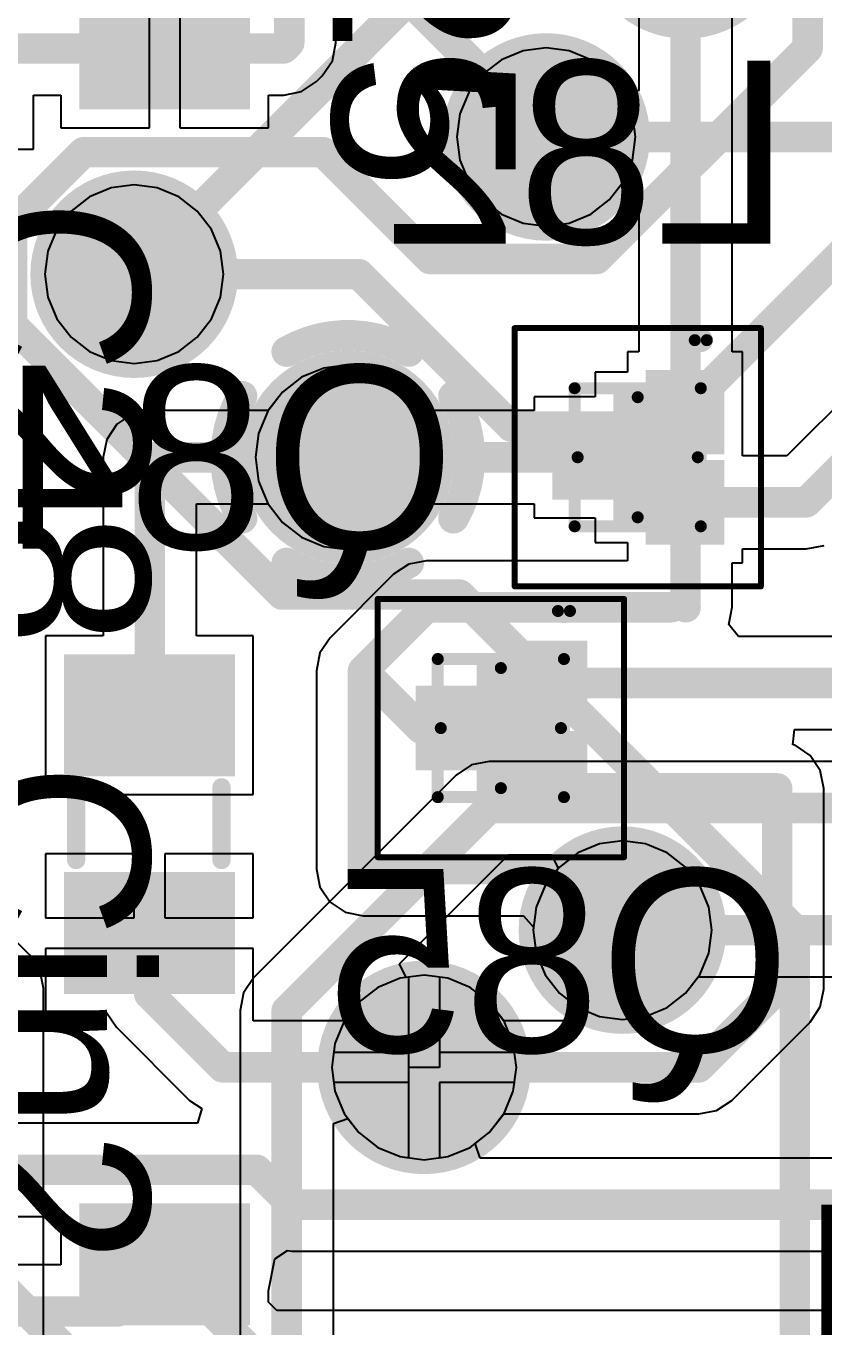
# Model space of a CAD drawing. Header units: millimetres. Extents: x 50.7 to 141.9, y 26.7 to 123.6.
# Drawn here: x 66.41 to 73.05, y 57.53 to 68.36 of the extents above; entities that cross this region are included whole.
import ezdxf

# ---------------------------------------------------------------- set-up
doc = ezdxf.new("R2010")
doc.units = ezdxf.units.MM
for name, color, linetype in [('BottomLayer', 5, 'Continuous'), ('BottomOverlay', 54, 'Continuous'), ('BottomPaste', 16, 'Continuous'), ('BottomSolder', 6, 'Continuous'), ('InternalPlane1', 76, 'Continuous'), ('InternalPlane3', 216, 'Continuous'), ('Mechanical13', 56, 'Continuous'), ('Mechanical15', 56, 'Continuous'), ('MidLayer1', 16, 'Continuous'), ('MidLayer2', 76, 'Continuous'), ('MidLayer3', 90, 'Continuous'), ('MidLayer4', 156, 'Continuous'), ('MultiLayer', 9, 'Continuous'), ('TopLayer', 1, 'Continuous'), ('TopOverlay', 2, 'Continuous'), ('TopPaste', 8, 'Continuous'), ('TopSolder', 216, 'Continuous')]:
    doc.layers.add(name, color=color, linetype=linetype)

msp = doc.modelspace()

# ---------------------------------------------------------------- linework, layer by layer
at = {"layer": 'BottomLayer'}
for p, q in [((71.511, 68.489), (71.511, 67.825)), ((72.287, 65.649), (72.287, 68.489)), ((70.547, 68.155), (70.368, 68.08)), ((70.739, 68.18), (70.547, 68.155)), ((70.931, 68.155), (70.739, 68.18)), ((71.11, 68.08), (70.931, 68.155)), ((70.368, 68.08), (70.214, 67.962)), ((71.264, 67.962), (71.11, 68.08)), ((70.214, 67.962), (70.096, 67.808)), ((71.382, 67.808), (71.264, 67.962)), ((70.096, 67.808), (70.021, 67.629)), ((71.386, 67.8), (71.382, 67.808)), ((71.511, 67.825), (71.386, 67.8)), ((70.021, 67.629), (69.996, 67.437)), ((69.996, 67.437), (70.021, 67.245)), ((70.021, 67.245), (70.096, 67.066)), ((70.096, 67.066), (70.214, 66.912)), ((71.264, 66.912), (71.382, 67.066)), ((71.382, 67.066), (71.386, 67.074)), ((71.386, 67.074), (71.511, 67.049)), ((67.118, 67.012), (66.939, 66.937)), ((67.31, 67.037), (67.118, 67.012)), ((67.502, 67.012), (67.31, 67.037)), ((67.681, 66.937), (67.502, 67.012)), ((71.511, 67.049), (71.511, 65.649)), ((66.939, 66.937), (66.785, 66.819)), ((67.835, 66.819), (67.681, 66.937)), ((70.214, 66.912), (70.368, 66.794)), ((71.11, 66.794), (71.264, 66.912)), ((66.785, 66.819), (66.667, 66.665)), ((67.953, 66.665), (67.835, 66.819)), ((70.368, 66.794), (70.547, 66.719)), ((70.931, 66.719), (71.11, 66.794)), ((66.667, 66.665), (66.592, 66.486)), ((68.028, 66.486), (67.953, 66.665)), ((70.547, 66.719), (70.739, 66.694)), ((70.739, 66.694), (70.931, 66.719)), ((66.592, 66.486), (66.567, 66.294)), ((68.053, 66.294), (68.028, 66.486)), ((66.567, 66.294), (66.592, 66.102)), ((68.028, 66.102), (68.053, 66.294)), ((66.592, 66.102), (66.667, 65.923)), ((67.953, 65.923), (68.028, 66.102)), ((66.667, 65.923), (66.785, 65.769)), ((67.835, 65.769), (67.953, 65.923)), ((66.785, 65.769), (66.939, 65.651)), ((67.681, 65.651), (67.835, 65.769)), ((66.939, 65.651), (67.118, 65.576)), ((67.502, 65.576), (67.681, 65.651)), ((71.511, 65.649), (71.416, 65.649)), ((71.416, 65.649), (71.416, 65.479)), ((72.374, 65.649), (72.287, 65.649)), ((72.374, 64.783), (72.374, 65.649)), ((67.118, 65.576), (67.31, 65.551)), ((67.31, 65.551), (67.502, 65.576)), ((69.088, 65.539), (68.889, 65.512)), ((69.287, 65.512), (69.088, 65.539)), ((68.704, 65.436), (68.545, 65.313)), ((68.889, 65.512), (68.704, 65.436)), ((69.472, 65.436), (69.287, 65.512)), ((69.631, 65.313), (69.472, 65.436)), ((71.416, 65.479), (71.147, 65.479)), ((71.147, 65.479), (71.147, 65.274)), ((73.492, 65.532), (72.743, 64.783)), ((68.545, 65.313), (68.426, 65.158)), ((69.75, 65.158), (69.631, 65.313)), ((71.147, 65.274), (70.639, 65.274)), ((70.639, 65.274), (70.639, 65.158)), ((67.292, 65.129), (67.166, 65.045)), ((67.441, 65.158), (67.292, 65.129)), ((68.426, 65.158), (67.441, 65.158)), ((70.639, 65.158), (69.75, 65.158)), ((67.166, 65.045), (67.082, 64.919)), ((67.082, 64.919), (67.053, 64.77)), ((72.743, 64.783), (72.374, 64.783)), ((67.053, 64.77), (67.053, 63.282)), ((67.829, 63.282), (67.829, 64.382)), ((67.829, 64.382), (68.426, 64.382)), ((68.426, 64.382), (68.545, 64.227)), ((69.631, 64.227), (69.75, 64.382)), ((69.75, 64.382), (70.639, 64.382)), ((70.639, 64.382), (70.639, 64.266)), ((70.639, 64.266), (71.147, 64.266)), ((71.147, 64.266), (71.147, 64.061)), ((68.545, 64.227), (68.704, 64.104)), ((69.472, 64.104), (69.631, 64.227)), ((68.704, 64.104), (68.889, 64.028)), ((68.889, 64.028), (69.088, 64.001)), ((69.088, 64.001), (69.287, 64.028)), ((69.287, 64.028), (69.472, 64.104)), ((71.147, 64.061), (71.416, 64.061)), ((71.416, 64.061), (71.416, 63.909)), ((72.904, 64.007), (73.053, 64.036)), ((69.744, 63.909), (69.595, 63.88)), ((71.416, 63.909), (69.744, 63.909)), ((72.374, 63.891), (72.374, 64.007)), ((72.374, 64.007), (72.904, 64.007)), ((69.595, 63.88), (69.469, 63.796)), ((72.287, 63.521), (72.287, 63.891)), ((72.287, 63.891), (72.374, 63.891)), ((69.469, 63.796), (68.94, 63.267)), ((72.259, 63.377), (72.287, 63.521)), ((72.339, 63.278), (72.259, 63.377)), ((67.053, 63.282), (66.573, 63.282)), ((66.573, 63.282), (66.573, 61.962)), ((68.301, 63.282), (67.829, 63.282)), ((68.301, 61.962), (68.301, 63.282)), ((68.94, 63.267), (68.856, 63.141)), ((73.116, 63.278), (72.339, 63.278)), ((68.856, 63.141), (68.827, 62.992)), ((68.827, 62.992), (68.827, 61.341)), ((72.793, 62.375), (72.806, 62.502)), ((72.806, 62.502), (73.277, 62.502)), ((72.81, 62.372), (72.793, 62.375)), ((72.936, 62.288), (72.81, 62.372)), ((73.02, 62.162), (72.936, 62.288)), ((73.049, 62.013), (73.02, 62.162)), ((66.573, 61.962), (68.301, 61.962)), ((73.049, 60.342), (73.049, 62.013)), ((67.31, 61.468), (66.573, 61.468)), ((66.573, 61.468), (66.573, 60.935)), ((67.31, 60.935), (67.31, 61.468)), ((68.301, 61.468), (67.564, 61.468)), ((67.564, 61.468), (67.564, 60.935)), ((68.301, 60.935), (68.301, 61.468)), ((68.827, 61.341), (68.856, 61.192)), ((68.856, 61.192), (68.94, 61.066)), ((68.94, 61.066), (69.066, 60.982)), ((66.573, 60.935), (67.31, 60.935)), ((67.564, 60.935), (68.301, 60.935)), ((69.066, 60.982), (69.215, 60.953)), ((69.215, 60.953), (70.55, 60.953)), ((70.55, 60.953), (70.634, 60.857)), ((70.634, 60.857), (70.631, 60.833)), ((70.631, 60.833), (70.656, 60.641)), ((68.301, 60.681), (66.573, 60.681)), ((66.573, 60.681), (66.573, 60.147)), ((68.301, 60.147), (68.301, 60.681)), ((70.656, 60.641), (70.731, 60.462)), ((70.731, 60.462), (70.849, 60.308)), ((69.339, 60.356), (69.18, 60.233)), ((69.524, 60.432), (69.339, 60.356)), ((69.596, 60.442), (69.524, 60.432)), ((69.596, 59.69), (69.596, 60.442)), ((69.922, 60.432), (69.85, 60.442)), ((69.85, 60.442), (69.85, 59.69)), ((70.107, 60.356), (69.922, 60.432)), ((70.266, 60.233), (70.107, 60.356)), ((73.02, 60.193), (73.049, 60.342)), ((69.18, 60.233), (69.061, 60.078)), ((70.385, 60.078), (70.266, 60.233)), ((70.849, 60.308), (70.991, 60.199)), ((66.573, 60.147), (67.081, 60.147)), ((67.081, 60.147), (67.162, 60.025)), ((68.301, 60.078), (68.301, 60.147)), ((68.301, 60.147), (68.301, 60.147)), ((70.991, 60.199), (70.95, 60.078)), ((72.936, 60.067), (73.02, 60.193)), ((67.162, 60.025), (67.772, 59.415)), ((69.061, 60.078), (68.301, 60.078)), ((70.95, 60.078), (70.385, 60.078)), ((72.284, 59.415), (72.936, 60.067)), ((69.85, 59.69), (69.596, 59.69)), ((67.772, 59.415), (67.874, 59.347)), ((72.158, 59.331), (72.284, 59.415)), ((67.874, 59.347), (67.837, 59.226)), ((70.266, 59.147), (70.385, 59.302)), ((70.385, 59.302), (72.009, 59.302)), ((72.009, 59.302), (72.158, 59.331)), ((67.837, 59.226), (56.554, 59.226)), ((70.148, 59.056), (70.266, 59.147)), ((70.189, 58.935), (70.148, 59.056)), ((74.173, 58.935), (70.189, 58.935)), ((57.999, 58.449), (66.7, 58.449)), ((66.7, 58.449), (66.7, 58.046)), ((68.428, 57.83), (68.48, 58.095)), ((68.48, 58.095), (68.586, 58.166)), ((68.586, 58.166), (68.622, 58.159)), ((68.622, 58.159), (74.173, 58.159)), ((66.7, 58.046), (58.288, 58.046)), ((68.428, 57.736), (68.428, 57.83)), ((68.498, 57.665), (68.428, 57.736)), ((77.556, 57.665), (68.498, 57.665))]:
    msp.add_line(p, q, dxfattribs=at)
at = {"layer": 'BottomLayer', "const_width": 0.254}
for points in [[(71.899, 65.145), (71.899, 69.119)], [(72.904, 64.395), (74.422, 65.913)], [(67.441, 64.77), (69.088, 64.77)], [(67.441, 62.622), (67.441, 64.77)], [(69.088, 64.77), (71.118, 64.77)], [(71.118, 64.77), (71.289, 64.77)], [(71.895, 64.395), (71.899, 64.395)], [(71.899, 63.521), (71.899, 64.395)], [(71.899, 64.395), (72.904, 64.395)], [(69.215, 62.992), (69.744, 63.521)], [(69.744, 63.521), (71.782, 63.521)], [(69.215, 61.341), (69.215, 62.992)], [(69.215, 62.992), (69.692, 62.515)], [(70.756, 62.89), (73.277, 62.89)], [(69.692, 62.515), (69.979, 62.515)], [(69.979, 62.515), (70.15, 62.515)], [(70.843, 62.14), (70.97, 62.013)], [(70.97, 62.013), (72.661, 62.013)], [(72.661, 60.342), (72.661, 62.013)], [(69.215, 61.341), (70.866, 61.341)], [(70.866, 61.341), (71.374, 60.833)], [(67.437, 60.3), (67.437, 60.808)], [(72.009, 59.69), (72.661, 60.342)], [(67.437, 60.3), (68.047, 59.69)], [(68.047, 59.69), (72.009, 59.69)], [(55.971, 58.837), (68.331, 58.837)], [(68.331, 58.837), (68.622, 58.547)], [(68.622, 58.547), (74.803, 58.547)], [(67.172, 57.658), (67.564, 58.05)], [(67.564, 58.05), (68.337, 57.277)], [(57.658, 57.658), (67.172, 57.658)]]:
    msp.add_lwpolyline(points, dxfattribs=at)
at = {"layer": 'BottomLayer'}
for points, const_width in [([(70.498, 67.437, 1), (70.98, 67.437, 1)], 0.483), ([(67.069, 66.294, 1), (67.551, 66.294, 1)], 0.483), ([(68.834, 64.77, 1), (69.342, 64.77, 1)], 0.508), ([(71.836, 65.145, 1), (71.963, 65.145, 1)], 0.127), ([(67.378, 64.77, 1), (67.505, 64.77, 1)], 0.127), ([(67.378, 64.77, 1), (67.505, 64.77, 1)], 0.127), ([(69.024, 64.77, 1), (69.151, 64.77, 1)], 0.127), ([(69.024, 64.77, 1), (69.151, 64.77, 1)], 0.127), ([(71.055, 64.77, 1), (71.182, 64.77, 1)], 0.127), ([(71.055, 64.77, 1), (71.182, 64.77, 1)], 0.127), ([(71.225, 64.77, 1), (71.352, 64.77, 1)], 0.127), ([(71.831, 64.395, 1), (71.958, 64.395, 1)], 0.127), ([(71.836, 64.395, 1), (71.963, 64.395, 1)], 0.127), ([(71.836, 64.395, 1), (71.963, 64.395, 1)], 0.127), ([(71.836, 64.395, 1), (71.963, 64.395, 1)], 0.127), ([(72.84, 64.395, 1), (72.967, 64.395, 1)], 0.127), ([(72.84, 64.395, 1), (72.967, 64.395, 1)], 0.127), ([(69.681, 63.521, 1), (69.808, 63.521, 1)], 0.127), ([(69.681, 63.521, 1), (69.808, 63.521, 1)], 0.127), ([(71.719, 63.521, 1), (71.846, 63.521, 1)], 0.127), ([(71.836, 63.521, 1), (71.963, 63.521, 1)], 0.127), ([(69.151, 62.992, 1), (69.278, 62.992, 1)], 0.127), ([(69.151, 62.992, 1), (69.278, 62.992, 1)], 0.127), ([(69.151, 62.992, 1), (69.278, 62.992, 1)], 0.127), ([(70.693, 62.89, 1), (70.82, 62.89, 1)], 0.127), ([(67.378, 62.622, 1), (67.505, 62.622, 1)], 0.127), ([(69.628, 62.515, 1), (69.755, 62.515, 1)], 0.127), ([(69.628, 62.515, 1), (69.755, 62.515, 1)], 0.127), ([(69.916, 62.515, 1), (70.043, 62.515, 1)], 0.127), ([(69.916, 62.515, 1), (70.043, 62.515, 1)], 0.127), ([(70.087, 62.515, 1), (70.214, 62.515, 1)], 0.127), ([(70.78, 62.14, 1), (70.907, 62.14, 1)], 0.127), ([(70.907, 62.013, 1), (71.034, 62.013, 1)], 0.127), ([(70.907, 62.013, 1), (71.034, 62.013, 1)], 0.127), ([(72.598, 62.013, 1), (72.725, 62.013, 1)], 0.127), ([(72.598, 62.013, 1), (72.725, 62.013, 1)], 0.127), ([(69.151, 61.341, 1), (69.278, 61.341, 1)], 0.127), ([(69.151, 61.341, 1), (69.278, 61.341, 1)], 0.127), ([(70.802, 61.341, 1), (70.929, 61.341, 1)], 0.127), ([(70.802, 61.341, 1), (70.929, 61.341, 1)], 0.127), ([(71.133, 60.833, 1), (71.615, 60.833, 1)], 0.483), ([(67.373, 60.808, 1), (67.501, 60.808, 1)], 0.127), ([(71.31, 60.833, 1), (71.438, 60.833, 1)], 0.127), ([(72.598, 60.342, 1), (72.725, 60.342, 1)], 0.127), ([(72.598, 60.342, 1), (72.725, 60.342, 1)], 0.127), ([(67.373, 60.3, 1), (67.501, 60.3, 1)], 0.127), ([(67.373, 60.3, 1), (67.501, 60.3, 1)], 0.127), ([(69.469, 59.69, 1), (69.977, 59.69, 1)], 0.508), ([(67.983, 59.69, 1), (68.11, 59.69, 1)], 0.127), ([(67.983, 59.69, 1), (68.11, 59.69, 1)], 0.127), ([(71.945, 59.69, 1), (72.072, 59.69, 1)], 0.127), ([(71.945, 59.69, 1), (72.072, 59.69, 1)], 0.127), ([(68.268, 58.837, 1), (68.395, 58.837, 1)], 0.127), ([(68.268, 58.837, 1), (68.395, 58.837, 1)], 0.127), ([(68.558, 58.547, 1), (68.685, 58.547, 1)], 0.127), ([(68.558, 58.547, 1), (68.685, 58.547, 1)], 0.127), ([(67.501, 58.05, 1), (67.627, 58.05, 1)], 0.127), ([(67.501, 58.05, 1), (67.627, 58.05, 1)], 0.127), ([(67.108, 57.658, 1), (67.235, 57.658, 1)], 0.127), ([(67.108, 57.658, 1), (67.235, 57.658, 1)], 0.127)]:
    msp.add_lwpolyline(points, format="xyb", close=True, dxfattribs=dict(at, const_width=const_width))
for points in [[(72.12, 64.895), (72.12, 65.395), (71.67, 64.895), (71.67, 65.395)], [(71.601, 64.315), (71.601, 65.225), (71.401, 64.315), (71.401, 65.225)], [(71.343, 64.52), (71.343, 65.02), (70.893, 64.52), (70.893, 65.02)], [(72.12, 64.145), (72.12, 64.645), (71.67, 64.145), (71.67, 64.645)], [(70.981, 62.64), (70.981, 63.14), (70.531, 62.64), (70.531, 63.14)], [(66.827, 63.028), (66.827, 62.216), (68.047, 63.028), (68.047, 62.216)], [(70.462, 62.06), (70.462, 62.97), (70.262, 62.06), (70.262, 62.97)], [(70.204, 62.265), (70.204, 62.765), (69.754, 62.265), (69.754, 62.765)], [(70.981, 61.89), (70.981, 62.39), (70.531, 61.89), (70.531, 62.39)], [(66.827, 61.214), (66.827, 60.401), (68.047, 61.214), (68.047, 60.401)], [(66.954, 58.456), (66.954, 57.644), (68.174, 58.456), (68.174, 57.644)]]:
    msp.add_solid(points, dxfattribs=at)
at = {"layer": 'BottomOverlay'}
for points, const_width in [([(72.076, 65.745, 1), (71.976, 65.745, 1)], 0.1), ([(71.951, 65.745, 1), (72.001, 65.745, 1)], 0.05), ([(72.051, 65.745, 1), (72.101, 65.745, 1)], 0.05), ([(70.937, 63.49, 1), (70.837, 63.49, 1)], 0.1), ([(70.812, 63.49, 1), (70.862, 63.49, 1)], 0.05), ([(70.912, 63.49, 1), (70.962, 63.49, 1)], 0.05), ([(66.789, 62.022, 1), (66.865, 62.022, 1)], 0.0762), ([(67.999, 62.022, 1), (68.075, 62.022, 1)], 0.0762), ([(66.789, 61.417, 1), (66.865, 61.417, 1)], 0.0762), ([(67.999, 61.417, 1), (68.075, 61.417, 1)], 0.0762)]:
    msp.add_lwpolyline(points, format="xyb", close=True, dxfattribs=dict(at, const_width=const_width))
at = {"layer": 'BottomOverlay', "const_width": 0.152}
for points in [[(66.827, 61.417), (66.827, 62.022)], [(68.037, 61.417), (68.037, 62.022)]]:
    msp.add_lwpolyline(points, dxfattribs=at)
at = {"layer": 'BottomPaste'}
for points in [[(72.12, 64.895), (72.12, 65.395), (71.67, 64.895), (71.67, 65.395)], [(71.601, 64.315), (71.601, 65.225), (71.401, 64.315), (71.401, 65.225)], [(71.343, 64.52), (71.343, 65.02), (70.893, 64.52), (70.893, 65.02)], [(72.12, 64.145), (72.12, 64.645), (71.67, 64.145), (71.67, 64.645)], [(70.981, 62.64), (70.981, 63.14), (70.531, 62.64), (70.531, 63.14)], [(66.827, 63.028), (66.827, 62.216), (68.047, 63.028), (68.047, 62.216)], [(70.462, 62.06), (70.462, 62.97), (70.262, 62.06), (70.262, 62.97)], [(70.204, 62.265), (70.204, 62.765), (69.754, 62.265), (69.754, 62.765)], [(70.981, 61.89), (70.981, 62.39), (70.531, 61.89), (70.531, 62.39)], [(66.827, 61.214), (66.827, 60.401), (68.047, 61.214), (68.047, 60.401)], [(66.954, 58.456), (66.954, 57.644), (68.174, 58.456), (68.174, 57.644)]]:
    msp.add_solid(points, dxfattribs=at)
at = {"layer": 'BottomSolder'}
for points, const_width in [([(70.447, 67.437, 1), (71.031, 67.437, 1)], 0.584), ([(67.018, 66.294, 1), (67.602, 66.294, 1)], 0.584), ([(68.783, 64.77, 1), (69.393, 64.77, 1)], 0.61), ([(71.082, 60.833, 1), (71.666, 60.833, 1)], 0.584), ([(69.418, 59.69, 1), (70.028, 59.69, 1)], 0.61)]:
    msp.add_lwpolyline(points, format="xyb", close=True, dxfattribs=dict(at, const_width=const_width))
for points in [[(72.222, 64.793), (72.222, 65.497), (71.568, 64.793), (71.568, 65.497)], [(71.703, 64.213), (71.703, 65.327), (71.299, 64.213), (71.299, 65.327)], [(71.445, 64.418), (71.445, 65.122), (70.791, 64.418), (70.791, 65.122)], [(72.222, 64.043), (72.222, 64.747), (71.568, 64.043), (71.568, 64.747)], [(71.083, 62.538), (71.083, 63.242), (70.429, 62.538), (70.429, 63.242)], [(66.726, 63.13), (66.726, 62.114), (68.148, 63.13), (68.148, 62.114)], [(70.564, 61.958), (70.564, 63.072), (70.16, 61.958), (70.16, 63.072)], [(70.306, 62.163), (70.306, 62.867), (69.652, 62.163), (69.652, 62.867)], [(71.083, 61.788), (71.083, 62.492), (70.429, 61.788), (70.429, 62.492)], [(66.726, 61.316), (66.726, 60.3), (68.148, 61.316), (68.148, 60.3)], [(66.853, 58.558), (66.853, 57.542), (68.275, 58.558), (68.275, 57.542)]]:
    msp.add_solid(points, dxfattribs=at)
at = {"layer": 'InternalPlane1'}
for points, const_width in [([(71.467, 69.119, 1), (72.331, 69.119, 1)], 0.864), ([(70.307, 67.437, 1), (71.171, 67.437, 1)], 0.864), ([(66.878, 66.294, 1), (67.742, 66.294, 1)], 0.864), ([(68.644, 64.77, 1), (69.532, 64.77, 1)], 0.889), ([(70.942, 60.833, 1), (71.806, 60.833, 1)], 0.864), ([(69.278, 59.69, 1), (70.167, 59.69, 1)], 0.889)]:
    msp.add_lwpolyline(points, format="xyb", close=True, dxfattribs=dict(at, const_width=const_width))
at = {"layer": 'InternalPlane3'}
for points, const_width in [([(71.467, 69.119, 1), (72.331, 69.119, 1)], 0.864), ([(70.307, 67.437, 1), (71.171, 67.437, 1)], 0.864), ([(66.878, 66.294, 1), (67.742, 66.294, 1)], 0.864), ([(68.516, 65.65, 1), (68.644, 65.65, 1)], 0.127), ([(69.532, 65.65, 1), (69.659, 65.65, 1)], 0.127), ([(68.145, 65.278, 1), (68.272, 65.278, 1)], 0.127), ([(69.904, 65.278, 1), (70.031, 65.278, 1)], 0.127), ([(68.145, 64.262, 1), (68.272, 64.262, 1)], 0.127), ([(69.904, 64.262, 1), (70.031, 64.262, 1)], 0.127), ([(68.516, 63.89, 1), (68.644, 63.89, 1)], 0.127), ([(69.532, 63.89, 1), (69.659, 63.89, 1)], 0.127), ([(70.942, 60.833, 1), (71.806, 60.833, 1)], 0.864), ([(69.278, 59.69, 1), (70.167, 59.69, 1)], 0.889)]:
    msp.add_lwpolyline(points, format="xyb", close=True, dxfattribs=dict(at, const_width=const_width))
at = {"layer": 'InternalPlane3', "const_width": 0.254}
for points in [[(68.58, 65.65, -0.267949), (69.596, 65.65)], [(68.208, 64.262, -0.267949), (68.208, 65.278)], [(69.968, 65.278, -0.267949), (69.968, 64.262)], [(69.596, 63.89, -0.267949), (68.58, 63.89)]]:
    msp.add_lwpolyline(points, format="xyb", dxfattribs=at)
at = {"layer": 'Mechanical13', "const_width": 0.1}
for points in [[(70.976, 64.195), (70.976, 65.345)], [(70.976, 65.345), (72.026, 65.345)], [(72.026, 64.195), (72.026, 65.345)], [(70.976, 64.195), (72.026, 64.195)], [(69.837, 61.94), (69.837, 63.09)], [(69.837, 63.09), (70.887, 63.09)], [(70.887, 61.94), (70.887, 63.09)], [(69.837, 61.94), (70.887, 61.94)]]:
    msp.add_lwpolyline(points, dxfattribs=at)
at = {"layer": 'Mechanical13', "const_width": 0.05}
for points in [[(70.951, 65.345, 1), (71.001, 65.345, 1)], [(70.951, 65.345, 1), (71.001, 65.345, 1)], [(72.001, 65.345, 1), (72.051, 65.345, 1)], [(72.001, 65.345, 1), (72.051, 65.345, 1)], [(70.951, 64.195, 1), (71.001, 64.195, 1)], [(70.951, 64.195, 1), (71.001, 64.195, 1)], [(72.001, 64.195, 1), (72.051, 64.195, 1)], [(72.001, 64.195, 1), (72.051, 64.195, 1)], [(69.812, 63.09, 1), (69.862, 63.09, 1)], [(69.812, 63.09, 1), (69.862, 63.09, 1)], [(70.862, 63.09, 1), (70.912, 63.09, 1)], [(70.862, 63.09, 1), (70.912, 63.09, 1)], [(69.812, 61.94, 1), (69.862, 61.94, 1)], [(69.812, 61.94, 1), (69.862, 61.94, 1)], [(70.862, 61.94, 1), (70.912, 61.94, 1)], [(70.862, 61.94, 1), (70.912, 61.94, 1)]]:
    msp.add_lwpolyline(points, format="xyb", close=True, dxfattribs=at)
at = {"layer": 'Mechanical15'}
for points, const_width in [([(70.476, 63.695), (70.476, 65.845)], 0.05), ([(70.476, 65.845), (72.526, 65.845)], 0.05), ([(72.526, 63.695), (72.526, 65.845)], 0.05), ([(71.501, 64.27), (71.501, 65.27)], 0.1), ([(71.001, 64.77), (72.001, 64.77)], 0.1), ([(70.476, 63.695), (72.526, 63.695)], 0.05), ([(69.337, 61.44), (69.337, 63.59)], 0.05), ([(69.337, 63.59), (71.387, 63.59)], 0.05), ([(71.387, 61.44), (71.387, 63.59)], 0.05), ([(70.362, 62.015), (70.362, 63.015)], 0.1), ([(69.862, 62.515), (70.862, 62.515)], 0.1), ([(69.337, 61.44), (71.387, 61.44)], 0.05)]:
    msp.add_lwpolyline(points, dxfattribs=dict(at, const_width=const_width))
for points, const_width in [([(70.464, 65.845, 1), (70.489, 65.845, 1)], 0.025), ([(70.464, 65.845, 1), (70.489, 65.845, 1)], 0.025), ([(72.513, 65.845, 1), (72.538, 65.845, 1)], 0.025), ([(72.513, 65.845, 1), (72.538, 65.845, 1)], 0.025), ([(71.476, 65.27, 1), (71.526, 65.27, 1)], 0.05), ([(70.976, 64.77, 1), (71.026, 64.77, 1)], 0.05), ([(71.976, 64.77, 1), (72.026, 64.77, 1)], 0.05), ([(71.476, 64.27, 1), (71.526, 64.27, 1)], 0.05), ([(70.464, 63.695, 1), (70.489, 63.695, 1)], 0.025), ([(70.464, 63.695, 1), (70.489, 63.695, 1)], 0.025), ([(72.513, 63.695, 1), (72.538, 63.695, 1)], 0.025), ([(72.513, 63.695, 1), (72.538, 63.695, 1)], 0.025), ([(69.325, 63.59, 1), (69.35, 63.59, 1)], 0.025), ([(69.325, 63.59, 1), (69.35, 63.59, 1)], 0.025), ([(71.375, 63.59, 1), (71.4, 63.59, 1)], 0.025), ([(71.375, 63.59, 1), (71.4, 63.59, 1)], 0.025), ([(70.337, 63.015, 1), (70.387, 63.015, 1)], 0.05), ([(69.837, 62.515, 1), (69.887, 62.515, 1)], 0.05), ([(70.837, 62.515, 1), (70.887, 62.515, 1)], 0.05), ([(70.337, 62.015, 1), (70.387, 62.015, 1)], 0.05), ([(69.325, 61.44, 1), (69.35, 61.44, 1)], 0.025), ([(69.325, 61.44, 1), (69.35, 61.44, 1)], 0.025), ([(71.375, 61.44, 1), (71.4, 61.44, 1)], 0.025), ([(71.375, 61.44, 1), (71.4, 61.44, 1)], 0.025)]:
    msp.add_lwpolyline(points, format="xyb", close=True, dxfattribs=dict(at, const_width=const_width))
at = {"layer": 'MidLayer1', "const_width": 0.254}
for points in [[(67.31, 66.294), (71.278, 70.262)], [(70.739, 67.437), (82.458, 67.437)], [(64.77, 59.309), (69.469, 54.61)]]:
    msp.add_lwpolyline(points, dxfattribs=at)
at = {"layer": 'MidLayer1'}
for points, const_width in [([(70.498, 67.437, 1), (70.98, 67.437, 1)], 0.483), ([(70.675, 67.437, 1), (70.802, 67.437, 1)], 0.127), ([(67.069, 66.294, 1), (67.551, 66.294, 1)], 0.483), ([(67.246, 66.294, 1), (67.373, 66.294, 1)], 0.127), ([(68.834, 64.77, 1), (69.342, 64.77, 1)], 0.508), ([(71.133, 60.833, 1), (71.615, 60.833, 1)], 0.483), ([(69.469, 59.69, 1), (69.977, 59.69, 1)], 0.508)]:
    msp.add_lwpolyline(points, format="xyb", close=True, dxfattribs=dict(at, const_width=const_width))
at = {"layer": 'MidLayer2', "const_width": 0.254}
for points in [[(72.915, 68.176), (72.915, 70.717)], [(68.326, 69.85), (70.739, 67.437)], [(71.16, 66.421), (72.915, 68.176)], [(71.755, 65.024), (74.803, 68.072)], [(66.294, 66.715), (66.889, 67.31)], [(66.889, 67.31), (68.883, 67.31)], [(68.883, 67.31), (69.772, 66.421)], [(66.294, 65.873), (66.294, 66.715)], [(69.772, 66.421), (71.16, 66.421)], [(67.31, 66.294), (69.18, 66.294)], [(69.18, 66.294), (70.45, 65.024)], [(66.294, 65.873), (68.54, 63.627)], [(70.45, 65.024), (71.755, 65.024)], [(68.54, 63.627), (70.017, 63.627)], [(70.017, 63.627), (72.809, 60.835)], [(72.809, 44.33), (72.809, 60.835)]]:
    msp.add_lwpolyline(points, dxfattribs=at)
at = {"layer": 'MidLayer2'}
for points, const_width in [([(72.852, 68.176, 1), (72.979, 68.176, 1)], 0.127), ([(72.852, 68.176, 1), (72.979, 68.176, 1)], 0.127), ([(70.498, 67.437, 1), (70.98, 67.437, 1)], 0.483), ([(70.675, 67.437, 1), (70.802, 67.437, 1)], 0.127), ([(66.826, 67.31, 1), (66.953, 67.31, 1)], 0.127), ([(66.826, 67.31, 1), (66.953, 67.31, 1)], 0.127), ([(68.819, 67.31, 1), (68.946, 67.31, 1)], 0.127), ([(68.819, 67.31, 1), (68.946, 67.31, 1)], 0.127), ([(66.23, 66.715, 1), (66.358, 66.715, 1)], 0.127), ([(66.23, 66.715, 1), (66.358, 66.715, 1)], 0.127), ([(67.069, 66.294, 1), (67.551, 66.294, 1)], 0.483), ([(69.708, 66.421, 1), (69.835, 66.421, 1)], 0.127), ([(69.708, 66.421, 1), (69.835, 66.421, 1)], 0.127), ([(71.096, 66.421, 1), (71.223, 66.421, 1)], 0.127), ([(71.096, 66.421, 1), (71.223, 66.421, 1)], 0.127), ([(67.246, 66.294, 1), (67.373, 66.294, 1)], 0.127), ([(69.117, 66.294, 1), (69.244, 66.294, 1)], 0.127), ([(69.117, 66.294, 1), (69.244, 66.294, 1)], 0.127), ([(66.23, 65.873, 1), (66.358, 65.873, 1)], 0.127), ([(66.23, 65.873, 1), (66.358, 65.873, 1)], 0.127), ([(68.834, 64.77, 1), (69.342, 64.77, 1)], 0.508), ([(70.387, 65.024, 1), (70.514, 65.024, 1)], 0.127), ([(70.387, 65.024, 1), (70.514, 65.024, 1)], 0.127), ([(71.691, 65.024, 1), (71.819, 65.024, 1)], 0.127), ([(71.691, 65.024, 1), (71.819, 65.024, 1)], 0.127), ([(68.477, 63.627, 1), (68.604, 63.627, 1)], 0.127), ([(68.477, 63.627, 1), (68.604, 63.627, 1)], 0.127), ([(69.953, 63.627, 1), (70.08, 63.627, 1)], 0.127), ([(69.953, 63.627, 1), (70.08, 63.627, 1)], 0.127), ([(71.133, 60.833, 1), (71.615, 60.833, 1)], 0.483), ([(72.746, 60.835, 1), (72.873, 60.835, 1)], 0.127), ([(72.746, 60.835, 1), (72.873, 60.835, 1)], 0.127), ([(69.469, 59.69, 1), (69.977, 59.69, 1)], 0.508)]:
    msp.add_lwpolyline(points, format="xyb", close=True, dxfattribs=dict(at, const_width=const_width))
at = {"layer": 'MidLayer3'}
for p, q in [((70.547, 68.155), (70.368, 68.08)), ((70.739, 68.18), (70.547, 68.155)), ((70.931, 68.155), (70.739, 68.18)), ((71.11, 68.08), (70.931, 68.155)), ((70.368, 68.08), (70.214, 67.962)), ((71.264, 67.962), (71.11, 68.08)), ((70.214, 67.962), (70.096, 67.808)), ((71.382, 67.808), (71.264, 67.962)), ((70.096, 67.808), (70.021, 67.629)), ((71.457, 67.629), (71.382, 67.808)), ((70.021, 67.629), (69.996, 67.437)), ((71.482, 67.437), (71.457, 67.629)), ((69.996, 67.437), (70.021, 67.245)), ((71.457, 67.245), (71.482, 67.437)), ((70.021, 67.245), (70.096, 67.066)), ((71.382, 67.066), (71.457, 67.245)), ((70.096, 67.066), (70.214, 66.912)), ((71.264, 66.912), (71.382, 67.066)), ((67.118, 67.012), (66.939, 66.937)), ((67.31, 67.037), (67.118, 67.012)), ((67.502, 67.012), (67.31, 67.037)), ((67.681, 66.937), (67.502, 67.012)), ((66.939, 66.937), (66.785, 66.819)), ((67.835, 66.819), (67.681, 66.937)), ((70.214, 66.912), (70.368, 66.794)), ((71.11, 66.794), (71.264, 66.912)), ((66.785, 66.819), (66.667, 66.665)), ((67.953, 66.665), (67.835, 66.819)), ((70.368, 66.794), (70.547, 66.719)), ((70.931, 66.719), (71.11, 66.794)), ((66.667, 66.665), (66.592, 66.486)), ((68.028, 66.486), (67.953, 66.665)), ((70.547, 66.719), (70.739, 66.694)), ((70.739, 66.694), (70.931, 66.719)), ((66.592, 66.486), (66.567, 66.294)), ((68.053, 66.294), (68.028, 66.486)), ((66.567, 66.294), (66.592, 66.102)), ((68.028, 66.102), (68.053, 66.294)), ((66.592, 66.102), (66.667, 65.923)), ((67.953, 65.923), (68.028, 66.102)), ((66.667, 65.923), (66.785, 65.769)), ((67.835, 65.769), (67.953, 65.923)), ((66.785, 65.769), (66.939, 65.651)), ((67.681, 65.651), (67.835, 65.769)), ((66.939, 65.651), (67.118, 65.576)), ((67.502, 65.576), (67.681, 65.651)), ((67.118, 65.576), (67.31, 65.551)), ((67.31, 65.551), (67.502, 65.576)), ((69.088, 65.539), (68.889, 65.512)), ((69.287, 65.512), (69.088, 65.539)), ((68.704, 65.436), (68.545, 65.313)), ((68.889, 65.512), (68.704, 65.436)), ((69.472, 65.436), (69.287, 65.512)), ((69.631, 65.313), (69.472, 65.436)), ((68.545, 65.313), (68.422, 65.154)), ((69.754, 65.154), (69.631, 65.313)), ((68.422, 65.154), (68.346, 64.969)), ((69.83, 64.969), (69.754, 65.154)), ((68.346, 64.969), (68.319, 64.77)), ((69.857, 64.77), (69.83, 64.969)), ((68.319, 64.77), (68.346, 64.571)), ((69.83, 64.571), (69.857, 64.77)), ((68.346, 64.571), (68.422, 64.386)), ((69.754, 64.386), (69.83, 64.571)), ((68.422, 64.386), (68.545, 64.227)), ((69.631, 64.227), (69.754, 64.386)), ((68.545, 64.227), (68.704, 64.104)), ((69.472, 64.104), (69.631, 64.227)), ((68.704, 64.104), (68.889, 64.028)), ((68.889, 64.028), (69.088, 64.001)), ((69.088, 64.001), (69.287, 64.028)), ((69.287, 64.028), (69.472, 64.104)), ((71.182, 61.551), (71.003, 61.476)), ((71.374, 61.576), (71.182, 61.551)), ((71.566, 61.551), (71.374, 61.576)), ((71.745, 61.476), (71.566, 61.551)), ((71.003, 61.476), (70.849, 61.358)), ((71.899, 61.358), (71.745, 61.476)), ((70.849, 61.358), (70.731, 61.204)), ((72.017, 61.204), (71.899, 61.358)), ((70.731, 61.204), (70.656, 61.025)), ((72.092, 61.025), (72.017, 61.204)), ((70.656, 61.025), (70.631, 60.833)), ((72.117, 60.833), (72.092, 61.025)), ((70.631, 60.833), (70.656, 60.641)), ((72.092, 60.641), (72.117, 60.833)), ((70.656, 60.641), (70.731, 60.462)), ((72.017, 60.462), (72.092, 60.641)), ((69.723, 60.459), (69.524, 60.432)), ((69.922, 60.432), (69.723, 60.459)), ((70.731, 60.462), (70.849, 60.308)), ((71.899, 60.308), (72.017, 60.462)), ((69.339, 60.356), (69.18, 60.233)), ((69.524, 60.432), (69.339, 60.356)), ((70.107, 60.356), (69.922, 60.432)), ((70.266, 60.233), (70.107, 60.356)), ((69.18, 60.233), (69.057, 60.074)), ((70.389, 60.074), (70.266, 60.233)), ((70.849, 60.308), (71.003, 60.19)), ((71.745, 60.19), (71.899, 60.308)), ((71.003, 60.19), (71.182, 60.115)), ((71.566, 60.115), (71.745, 60.19)), ((69.057, 60.074), (68.981, 59.889)), ((70.465, 59.889), (70.389, 60.074)), ((71.182, 60.115), (71.374, 60.09)), ((71.374, 60.09), (71.566, 60.115)), ((68.981, 59.889), (68.954, 59.69)), ((70.492, 59.69), (70.465, 59.889)), ((68.954, 59.69), (68.981, 59.491)), ((70.465, 59.491), (70.492, 59.69)), ((68.981, 59.491), (69.057, 59.306)), ((70.389, 59.306), (70.465, 59.491)), ((69.057, 59.306), (69.18, 59.147)), ((70.266, 59.147), (70.389, 59.306)), ((69.18, 59.147), (69.339, 59.024)), ((70.107, 59.024), (70.266, 59.147)), ((69.339, 59.024), (69.524, 58.948)), ((69.524, 58.948), (69.723, 58.921)), ((69.723, 58.921), (69.922, 58.948)), ((69.922, 58.948), (70.107, 59.024))]:
    msp.add_line(p, q, dxfattribs=at)
for points, const_width in [([(70.498, 67.437, 1), (70.98, 67.437, 1)], 0.483), ([(67.069, 66.294, 1), (67.551, 66.294, 1)], 0.483), ([(68.834, 64.77, 1), (69.342, 64.77, 1)], 0.508), ([(71.133, 60.833, 1), (71.615, 60.833, 1)], 0.483), ([(69.469, 59.69, 1), (69.977, 59.69, 1)], 0.508)]:
    msp.add_lwpolyline(points, format="xyb", close=True, dxfattribs=dict(at, const_width=const_width))
at = {"layer": 'MidLayer4'}
for p, q in [((70.547, 68.155), (70.368, 68.08)), ((70.739, 68.18), (70.547, 68.155)), ((70.931, 68.155), (70.739, 68.18)), ((71.11, 68.08), (70.931, 68.155)), ((70.368, 68.08), (70.214, 67.962)), ((71.264, 67.962), (71.11, 68.08)), ((70.214, 67.962), (70.096, 67.808)), ((71.382, 67.808), (71.264, 67.962)), ((70.096, 67.808), (70.021, 67.629)), ((71.457, 67.629), (71.382, 67.808)), ((70.021, 67.629), (69.996, 67.437)), ((71.482, 67.437), (71.457, 67.629)), ((69.996, 67.437), (70.021, 67.245)), ((71.457, 67.245), (71.482, 67.437)), ((70.021, 67.245), (70.096, 67.066)), ((71.382, 67.066), (71.457, 67.245)), ((70.096, 67.066), (70.214, 66.912)), ((71.264, 66.912), (71.382, 67.066)), ((67.118, 67.012), (66.939, 66.937)), ((67.31, 67.037), (67.118, 67.012)), ((67.502, 67.012), (67.31, 67.037)), ((67.681, 66.937), (67.502, 67.012)), ((66.939, 66.937), (66.785, 66.819)), ((67.835, 66.819), (67.681, 66.937)), ((70.214, 66.912), (70.368, 66.794)), ((71.11, 66.794), (71.264, 66.912)), ((66.785, 66.819), (66.667, 66.665)), ((67.953, 66.665), (67.835, 66.819)), ((70.368, 66.794), (70.547, 66.719)), ((70.931, 66.719), (71.11, 66.794)), ((66.667, 66.665), (66.592, 66.486)), ((68.028, 66.486), (67.953, 66.665)), ((70.547, 66.719), (70.739, 66.694)), ((70.739, 66.694), (70.931, 66.719)), ((66.592, 66.486), (66.567, 66.294)), ((68.053, 66.294), (68.028, 66.486)), ((66.567, 66.294), (66.592, 66.102)), ((68.028, 66.102), (68.053, 66.294)), ((66.592, 66.102), (66.667, 65.923)), ((67.953, 65.923), (68.028, 66.102)), ((66.667, 65.923), (66.785, 65.769)), ((67.835, 65.769), (67.953, 65.923)), ((66.785, 65.769), (66.939, 65.651)), ((67.681, 65.651), (67.835, 65.769)), ((66.939, 65.651), (67.118, 65.576)), ((67.502, 65.576), (67.681, 65.651)), ((67.118, 65.576), (67.31, 65.551)), ((67.31, 65.551), (67.502, 65.576)), ((69.088, 65.539), (68.889, 65.512)), ((69.287, 65.512), (69.088, 65.539)), ((68.704, 65.436), (68.545, 65.313)), ((68.889, 65.512), (68.704, 65.436)), ((69.472, 65.436), (69.287, 65.512)), ((69.631, 65.313), (69.472, 65.436)), ((68.545, 65.313), (68.422, 65.154)), ((69.754, 65.154), (69.631, 65.313)), ((68.422, 65.154), (68.346, 64.969)), ((69.83, 64.969), (69.754, 65.154)), ((68.346, 64.969), (68.319, 64.77)), ((69.857, 64.77), (69.83, 64.969)), ((68.319, 64.77), (68.346, 64.571)), ((69.83, 64.571), (69.857, 64.77)), ((68.346, 64.571), (68.422, 64.386)), ((69.754, 64.386), (69.83, 64.571)), ((68.422, 64.386), (68.545, 64.227)), ((69.631, 64.227), (69.754, 64.386)), ((68.545, 64.227), (68.704, 64.104)), ((69.472, 64.104), (69.631, 64.227)), ((68.704, 64.104), (68.889, 64.028)), ((68.889, 64.028), (69.088, 64.001)), ((69.088, 64.001), (69.287, 64.028)), ((69.287, 64.028), (69.472, 64.104)), ((71.182, 61.551), (71.003, 61.476)), ((71.374, 61.576), (71.182, 61.551)), ((71.566, 61.551), (71.374, 61.576)), ((71.745, 61.476), (71.566, 61.551)), ((71.003, 61.476), (70.849, 61.358)), ((71.899, 61.358), (71.745, 61.476)), ((70.849, 61.358), (70.731, 61.204)), ((72.017, 61.204), (71.899, 61.358)), ((70.731, 61.204), (70.656, 61.025)), ((72.092, 61.025), (72.017, 61.204)), ((70.656, 61.025), (70.631, 60.833)), ((72.117, 60.833), (72.092, 61.025)), ((70.631, 60.833), (70.656, 60.641)), ((72.092, 60.641), (72.117, 60.833)), ((70.656, 60.641), (70.731, 60.462)), ((72.017, 60.462), (72.092, 60.641)), ((70.731, 60.462), (70.849, 60.308)), ((71.899, 60.308), (72.017, 60.462)), ((69.339, 60.356), (69.18, 60.233)), ((69.524, 60.432), (69.339, 60.356)), ((69.596, 60.442), (69.524, 60.432)), ((69.596, 59.817), (69.596, 60.442)), ((69.922, 60.432), (69.85, 60.442)), ((69.85, 60.442), (69.85, 59.817)), ((70.107, 60.356), (69.922, 60.432)), ((70.266, 60.233), (70.107, 60.356)), ((69.18, 60.233), (69.057, 60.074)), ((70.389, 60.074), (70.266, 60.233)), ((70.849, 60.308), (71.003, 60.19)), ((71.745, 60.19), (71.899, 60.308)), ((71.003, 60.19), (71.182, 60.115)), ((71.566, 60.115), (71.745, 60.19)), ((69.057, 60.074), (68.981, 59.889)), ((70.465, 59.889), (70.389, 60.074)), ((71.182, 60.115), (71.374, 60.09)), ((71.374, 60.09), (71.566, 60.115)), ((68.981, 59.889), (68.971, 59.817)), ((68.971, 59.817), (69.596, 59.817)), ((69.85, 59.817), (70.475, 59.817)), ((70.475, 59.817), (70.465, 59.889)), ((69.596, 59.563), (68.971, 59.563)), ((68.971, 59.563), (68.981, 59.491)), ((68.981, 59.491), (69.057, 59.306)), ((69.596, 58.938), (69.596, 59.563)), ((70.475, 59.563), (69.85, 59.563)), ((69.85, 59.563), (69.85, 58.938)), ((70.389, 59.306), (70.465, 59.491)), ((70.465, 59.491), (70.475, 59.563)), ((69.057, 59.306), (69.18, 59.147)), ((70.266, 59.147), (70.389, 59.306)), ((69.18, 59.147), (69.339, 59.024)), ((70.107, 59.024), (70.266, 59.147)), ((69.339, 59.024), (69.524, 58.948)), ((69.524, 58.948), (69.596, 58.938)), ((69.85, 58.938), (69.922, 58.948)), ((69.922, 58.948), (70.107, 59.024))]:
    msp.add_line(p, q, dxfattribs=at)
for points, const_width in [([(70.498, 67.437, 1), (70.98, 67.437, 1)], 0.483), ([(67.069, 66.294, 1), (67.551, 66.294, 1)], 0.483), ([(68.834, 64.77, 1), (69.342, 64.77, 1)], 0.508), ([(71.133, 60.833, 1), (71.615, 60.833, 1)], 0.483), ([(69.469, 59.69, 1), (69.977, 59.69, 1)], 0.508)]:
    msp.add_lwpolyline(points, format="xyb", close=True, dxfattribs=dict(at, const_width=const_width))
at = {"layer": 'MultiLayer'}
for points, const_width in [([(70.498, 67.437, 1), (70.98, 67.437, 1)], 0.483), ([(67.069, 66.294, 1), (67.551, 66.294, 1)], 0.483), ([(68.834, 64.77, 1), (69.342, 64.77, 1)], 0.508), ([(71.133, 60.833, 1), (71.615, 60.833, 1)], 0.483), ([(69.469, 59.69, 1), (69.977, 59.69, 1)], 0.508)]:
    msp.add_lwpolyline(points, format="xyb", close=True, dxfattribs=dict(at, const_width=const_width))
at = {"layer": 'TopLayer'}
for p, q in [((68.989, 68.22), (68.989, 70.506)), ((67.437, 68.174), (67.437, 68.834)), ((67.691, 68.834), (67.691, 68.174)), ((67.437, 67.513), (67.437, 68.174)), ((67.691, 68.174), (67.691, 67.513)), ((68.96, 68.071), (68.989, 68.22)), ((70.547, 68.155), (70.368, 68.08)), ((70.739, 68.18), (70.547, 68.155)), ((70.931, 68.155), (70.739, 68.18)), ((71.11, 68.08), (70.931, 68.155)), ((68.876, 67.945), (68.96, 68.071)), ((70.368, 68.08), (70.214, 67.962)), ((71.264, 67.962), (71.11, 68.08)), ((68.829, 67.899), (68.876, 67.945)), ((70.214, 67.962), (70.096, 67.808)), ((71.382, 67.808), (71.264, 67.962)), ((68.555, 67.785), (68.703, 67.815)), ((68.703, 67.815), (68.829, 67.899)), ((70.096, 67.808), (70.021, 67.629)), ((71.457, 67.629), (71.382, 67.808)), ((66.472, 67.335), (66.472, 67.785)), ((66.472, 67.785), (66.7, 67.785)), ((66.7, 67.785), (66.7, 67.513)), ((68.428, 67.513), (68.428, 67.785)), ((68.428, 67.785), (68.555, 67.785)), ((70.021, 67.629), (69.996, 67.437)), ((71.482, 67.437), (71.457, 67.629)), ((66.7, 67.513), (67.437, 67.513)), ((67.691, 67.513), (68.428, 67.513)), ((69.996, 67.437), (70.021, 67.245)), ((71.457, 67.245), (71.482, 67.437)), ((66.2, 67.335), (66.472, 67.335)), ((70.021, 67.245), (70.096, 67.066)), ((71.382, 67.066), (71.457, 67.245)), ((70.096, 67.066), (70.214, 66.912)), ((71.264, 66.912), (71.382, 67.066)), ((67.118, 67.012), (66.939, 66.937)), ((67.31, 67.037), (67.118, 67.012)), ((67.502, 67.012), (67.31, 67.037)), ((67.681, 66.937), (67.502, 67.012)), ((66.939, 66.937), (66.785, 66.819)), ((67.835, 66.819), (67.681, 66.937)), ((70.214, 66.912), (70.368, 66.794)), ((71.11, 66.794), (71.264, 66.912)), ((66.785, 66.819), (66.667, 66.665)), ((67.953, 66.665), (67.835, 66.819)), ((70.368, 66.794), (70.547, 66.719)), ((70.931, 66.719), (71.11, 66.794)), ((66.667, 66.665), (66.592, 66.486)), ((68.028, 66.486), (67.953, 66.665)), ((70.547, 66.719), (70.739, 66.694)), ((70.739, 66.694), (70.931, 66.719)), ((66.592, 66.486), (66.567, 66.294)), ((68.053, 66.294), (68.028, 66.486)), ((66.567, 66.294), (66.592, 66.102)), ((68.028, 66.102), (68.053, 66.294)), ((66.592, 66.102), (66.667, 65.923)), ((67.953, 65.923), (68.028, 66.102)), ((66.667, 65.923), (66.785, 65.769)), ((67.835, 65.769), (67.953, 65.923)), ((66.785, 65.769), (66.939, 65.651)), ((67.681, 65.651), (67.835, 65.769)), ((66.939, 65.651), (67.118, 65.576)), ((67.502, 65.576), (67.681, 65.651)), ((67.118, 65.576), (67.31, 65.551)), ((67.31, 65.551), (67.502, 65.576)), ((69.088, 65.539), (68.889, 65.512)), ((69.287, 65.512), (69.088, 65.539)), ((68.704, 65.436), (68.545, 65.313)), ((68.889, 65.512), (68.704, 65.436)), ((69.472, 65.436), (69.287, 65.512)), ((69.631, 65.313), (69.472, 65.436)), ((68.545, 65.313), (68.422, 65.154)), ((69.754, 65.154), (69.631, 65.313)), ((68.422, 65.154), (68.346, 64.969)), ((69.83, 64.969), (69.754, 65.154)), ((68.346, 64.969), (68.319, 64.77)), ((69.857, 64.77), (69.83, 64.969)), ((68.319, 64.77), (68.346, 64.571)), ((69.83, 64.571), (69.857, 64.77)), ((68.346, 64.571), (68.422, 64.386)), ((69.754, 64.386), (69.83, 64.571)), ((68.422, 64.386), (68.545, 64.227)), ((69.631, 64.227), (69.754, 64.386)), ((68.545, 64.227), (68.704, 64.104)), ((69.472, 64.104), (69.631, 64.227)), ((68.704, 64.104), (68.889, 64.028)), ((68.889, 64.028), (69.088, 64.001)), ((69.088, 64.001), (69.287, 64.028)), ((69.287, 64.028), (69.472, 64.104)), ((70.117, 62.208), (69.991, 62.124)), ((70.266, 62.237), (70.117, 62.208)), ((73.77, 62.237), (70.266, 62.237)), ((69.991, 62.124), (68.305, 60.438)), ((66.442, 60.625), (65.634, 61.433)), ((69.519, 60.553), (70.426, 61.461)), ((70.426, 61.461), (70.783, 61.461)), ((70.783, 61.461), (70.84, 61.347)), ((70.84, 61.347), (70.731, 61.204)), ((70.731, 61.204), (70.656, 61.025)), ((70.656, 61.025), (70.631, 60.833)), ((70.631, 60.833), (70.656, 60.641)), ((66.526, 60.499), (66.442, 60.625)), ((69.575, 60.439), (69.519, 60.553)), ((70.656, 60.641), (70.731, 60.462)), ((66.531, 60.474), (66.526, 60.499)), ((66.555, 60.35), (66.531, 60.474)), ((70.731, 60.462), (70.849, 60.308)), ((71.899, 60.308), (72.004, 60.445)), ((72.004, 60.445), (73.633, 60.445)), ((66.555, 53.849), (66.555, 60.35)), ((68.305, 60.438), (68.221, 60.312)), ((69.596, 60.442), (69.575, 60.439)), ((69.596, 59.69), (69.596, 60.442)), ((69.922, 60.432), (69.85, 60.442)), ((69.85, 60.442), (69.85, 59.817)), ((70.107, 60.356), (69.922, 60.432)), ((70.266, 60.233), (70.107, 60.356)), ((68.221, 60.312), (68.192, 60.163)), ((70.389, 60.074), (70.266, 60.233)), ((70.849, 60.308), (71.003, 60.19)), ((71.745, 60.19), (71.899, 60.308)), ((68.192, 60.163), (68.192, 55.319)), ((71.003, 60.19), (71.182, 60.115)), ((71.566, 60.115), (71.745, 60.19)), ((70.465, 59.889), (70.389, 60.074)), ((71.182, 60.115), (71.374, 60.09)), ((71.374, 60.09), (71.566, 60.115)), ((69.85, 59.817), (70.475, 59.817)), ((70.475, 59.817), (70.465, 59.889)), ((69.596, 58.938), (69.596, 59.69)), ((70.475, 59.563), (69.85, 59.563)), ((69.85, 59.563), (69.85, 58.938)), ((70.389, 59.306), (70.465, 59.491)), ((70.465, 59.491), (70.475, 59.563)), ((68.968, 59.224), (69.089, 59.265)), ((69.089, 59.265), (69.18, 59.147)), ((70.266, 59.147), (70.389, 59.306)), ((68.968, 55.298), (68.968, 59.224)), ((69.18, 59.147), (69.339, 59.024)), ((70.107, 59.024), (70.266, 59.147)), ((69.339, 59.024), (69.524, 58.948)), ((69.524, 58.948), (69.596, 58.938)), ((69.85, 58.938), (69.922, 58.948)), ((69.922, 58.948), (70.107, 59.024))]:
    msp.add_line(p, q, dxfattribs=at)
at = {"layer": 'TopLayer', "const_width": 0.254}
for points in [[(68.601, 68.22), (68.601, 70.506)], [(65.837, 68.174), (67.564, 68.174)], [(67.564, 68.174), (68.555, 68.174)], [(68.555, 68.174), (68.601, 68.22)], [(68.58, 60.163), (70.266, 61.849)], [(70.266, 61.849), (73.931, 61.849)], [(71.374, 60.833), (73.633, 60.833)], [(68.58, 55.158), (68.58, 60.163)]]:
    msp.add_lwpolyline(points, dxfattribs=at)
at = {"layer": 'TopLayer'}
for points, const_width in [([(67.501, 68.174, 1), (67.627, 68.174, 1)], 0.127), ([(67.501, 68.174, 1), (67.627, 68.174, 1)], 0.127), ([(68.491, 68.174, 1), (68.618, 68.174, 1)], 0.127), ([(68.491, 68.174, 1), (68.618, 68.174, 1)], 0.127), ([(68.537, 68.22, 1), (68.664, 68.22, 1)], 0.127), ([(68.537, 68.22, 1), (68.664, 68.22, 1)], 0.127), ([(70.498, 67.437, 1), (70.98, 67.437, 1)], 0.483), ([(67.069, 66.294, 1), (67.551, 66.294, 1)], 0.483), ([(68.834, 64.77, 1), (69.342, 64.77, 1)], 0.508), ([(70.202, 61.849, 1), (70.329, 61.849, 1)], 0.127), ([(70.202, 61.849, 1), (70.329, 61.849, 1)], 0.127), ([(71.133, 60.833, 1), (71.615, 60.833, 1)], 0.483), ([(71.31, 60.833, 1), (71.438, 60.833, 1)], 0.127), ([(68.516, 60.163, 1), (68.644, 60.163, 1)], 0.127), ([(68.516, 60.163, 1), (68.644, 60.163, 1)], 0.127), ([(69.469, 59.69, 1), (69.977, 59.69, 1)], 0.508)]:
    msp.add_lwpolyline(points, format="xyb", close=True, dxfattribs=dict(at, const_width=const_width))
msp.add_solid([(66.954, 68.58), (66.954, 67.767), (68.174, 68.58), (68.174, 67.767)], dxfattribs=at)
at = {"layer": 'TopPaste'}
msp.add_solid([(66.954, 68.58), (66.954, 67.767), (68.174, 68.58), (68.174, 67.767)], dxfattribs=at)
at = {"layer": 'TopSolder'}
for points, const_width in [([(70.447, 67.437, 1), (71.031, 67.437, 1)], 0.584), ([(67.018, 66.294, 1), (67.602, 66.294, 1)], 0.584), ([(68.783, 64.77, 1), (69.393, 64.77, 1)], 0.61), ([(71.082, 60.833, 1), (71.666, 60.833, 1)], 0.584), ([(69.418, 59.69, 1), (70.028, 59.69, 1)], 0.61)]:
    msp.add_lwpolyline(points, format="xyb", close=True, dxfattribs=dict(at, const_width=const_width))
msp.add_solid([(66.853, 68.682), (66.853, 67.666), (68.275, 68.682), (68.275, 67.666)], dxfattribs=at)

# ---------------------------------------------------------------- texts
at = {"layer": 'BottomOverlay', "text_generation_flag": 2}
for s, p in [('L82', (72.771, 66.548)), ('Q84', (69.977, 64.008)), ('Q85', (72.771, 59.817)), ('U21', (76.327, 57.023))]:
    msp.add_text(s, height=1.524, dxfattribs=at).set_placement(p)
at = {"layer": 'TopOverlay'}
for s, p in [('R25', (68.961, 70.739)), ('C28', (65.913, 66.929)), ('Cin2', (65.913, 62.23))]:
    msp.add_text(s, height=1.524, rotation=270, dxfattribs=at).set_placement(p)

doc.saveas('drawing.dxf')
